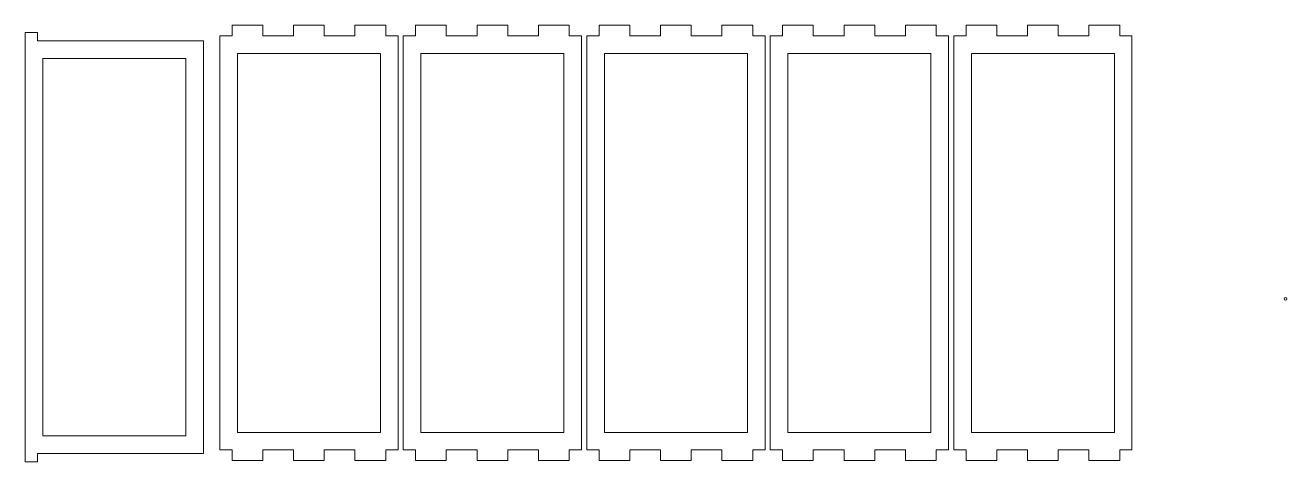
# Model space of a CAD drawing. Header units: centimetres. Extents: x -19.7 to 23.5, y -22.9 to 23.9.
# Drawn here: x -19.66 to 16.09, y 11.51 to 23.88 of the extents above; entities that cross this region are included whole.
import ezdxf

# ---------------------------------------------------------------- set-up
doc = ezdxf.new("R2010")
doc.units = ezdxf.units.CM
doc.header["$MEASUREMENT"] = 0
doc.layers.add('layer 1', color=7, linetype='Continuous')

msp = doc.modelspace()

# ---------------------------------------------------------------- linework, layer by layer
at = {"layer": 'layer 1', "color": 250, "lineweight": 9}
for points, knots in [([(-14.61196, 11.74885), (-14.61196, 11.74885), (-14.61196, 23.4337), (-14.61196, 23.4337), (-14.61196, 23.4337), (-14.61196, 23.4337), (-19.3137, 23.4337), (-19.3137, 23.4337), (-19.3137, 23.4337), (-19.3137, 23.4337), (-19.3137, 23.67268), (-19.3137, 23.67268), (-19.3137, 23.67268), (-19.3137, 23.67268), (-19.66235, 23.67268), (-19.66235, 23.67268), (-19.66235, 23.67268), (-19.66235, 23.67268), (-19.66235, 11.50988), (-19.66235, 11.50988), (-19.66235, 11.50988), (-19.66235, 11.50988), (-19.3137, 11.50988), (-19.3137, 11.50988), (-19.3137, 11.50988), (-19.3137, 11.50988), (-19.3137, 11.74885), (-19.3137, 11.74885), (-19.3137, 11.74885), (-19.3137, 11.74885), (-14.61196, 11.74885), (-14.61196, 11.74885)], [0, 0, 0, 0, 0.11111111, 0.11111111, 0.11111111, 0.11111111, 0.22222222, 0.22222222, 0.22222222, 0.22222222, 0.33333333, 0.33333333, 0.33333333, 0.33333333, 0.44444444, 0.44444444, 0.44444444, 0.44444444, 0.55555556, 0.55555556, 0.55555556, 0.55555556, 0.66666667, 0.66666667, 0.66666667, 0.66666667, 0.77777778, 0.77777778, 0.77777778, 0.77777778, 1, 1, 1, 1]), ([(-13.79972, 11.84379), (-13.79972, 11.84379), (-13.79972, 11.54379), (-13.79972, 11.54379), (-13.79972, 11.54379), (-13.79972, 11.54379), (-12.9291, 11.54379), (-12.9291, 11.54379), (-12.9291, 11.54379), (-12.9291, 11.54379), (-12.9291, 11.84379), (-12.9291, 11.84379), (-12.9291, 11.84379), (-12.9291, 11.84379), (-12.05848, 11.84379), (-12.05848, 11.84379), (-12.05848, 11.84379), (-12.05848, 11.84379), (-12.05848, 11.54379), (-12.05848, 11.54379), (-12.05848, 11.54379), (-12.05848, 11.54379), (-11.18786, 11.54379), (-11.18786, 11.54379), (-11.18786, 11.54379), (-11.18786, 11.54379), (-11.18786, 11.84379), (-11.18786, 11.84379), (-11.18786, 11.84379), (-11.18786, 11.84379), (-10.31721, 11.84379), (-10.31721, 11.84379), (-10.31721, 11.84379), (-10.31721, 11.84379), (-10.31721, 11.54379), (-10.31721, 11.54379), (-10.31721, 11.54379), (-10.31721, 11.54379), (-9.44659, 11.54379), (-9.44659, 11.54379), (-9.44659, 11.54379), (-9.44659, 11.54379), (-9.44659, 11.84379), (-9.44659, 11.84379), (-9.44659, 11.84379), (-9.44659, 11.84379), (-9.09798, 11.84379), (-9.09798, 11.84379), (-9.09798, 11.84379), (-9.09798, 11.84379), (-9.09798, 23.57962), (-9.09798, 23.57962), (-9.09798, 23.57962), (-9.09798, 23.57962), (-9.44659, 23.57962), (-9.44659, 23.57962), (-9.44659, 23.57962), (-9.44659, 23.57962), (-9.44659, 23.87962), (-9.44659, 23.87962), (-9.44659, 23.87962), (-9.44659, 23.87962), (-10.31721, 23.87962), (-10.31721, 23.87962), (-10.31721, 23.87962), (-10.31721, 23.87962), (-10.31721, 23.57962), (-10.31721, 23.57962), (-10.31721, 23.57962), (-10.31721, 23.57962), (-11.18786, 23.57962), (-11.18786, 23.57962), (-11.18786, 23.57962), (-11.18786, 23.57962), (-11.18786, 23.87962), (-11.18786, 23.87962), (-11.18786, 23.87962), (-11.18786, 23.87962), (-12.05848, 23.87962), (-12.05848, 23.87962), (-12.05848, 23.87962), (-12.05848, 23.87962), (-12.05848, 23.57962), (-12.05848, 23.57962), (-12.05848, 23.57962), (-12.05848, 23.57962), (-12.9291, 23.57962), (-12.9291, 23.57962), (-12.9291, 23.57962), (-12.9291, 23.57962), (-12.9291, 23.87962), (-12.9291, 23.87962), (-12.9291, 23.87962), (-12.9291, 23.87962), (-13.79972, 23.87962), (-13.79972, 23.87962), (-13.79972, 23.87962), (-13.79972, 23.87962), (-13.79972, 23.57962), (-13.79972, 23.57962), (-13.79972, 23.57962), (-13.79972, 23.57962), (-14.14833, 23.57962), (-14.14833, 23.57962), (-14.14833, 23.57962), (-14.14833, 23.57962), (-14.14833, 11.84379), (-14.14833, 11.84379), (-14.14833, 11.84379), (-14.14833, 11.84379), (-13.79972, 11.84379), (-13.79972, 11.84379)], [0, 0, 0, 0, 0.03448276, 0.03448276, 0.03448276, 0.03448276, 0.06896552, 0.06896552, 0.06896552, 0.06896552, 0.10344828, 0.10344828, 0.10344828, 0.10344828, 0.13793103, 0.13793103, 0.13793103, 0.13793103, 0.17241379, 0.17241379, 0.17241379, 0.17241379, 0.20689655, 0.20689655, 0.20689655, 0.20689655, 0.24137931, 0.24137931, 0.24137931, 0.24137931, 0.27586207, 0.27586207, 0.27586207, 0.27586207, 0.31034483, 0.31034483, 0.31034483, 0.31034483, 0.34482759, 0.34482759, 0.34482759, 0.34482759, 0.37931034, 0.37931034, 0.37931034, 0.37931034, 0.4137931, 0.4137931, 0.4137931, 0.4137931, 0.44827586, 0.44827586, 0.44827586, 0.44827586, 0.48275862, 0.48275862, 0.48275862, 0.48275862, 0.51724138, 0.51724138, 0.51724138, 0.51724138, 0.55172414, 0.55172414, 0.55172414, 0.55172414, 0.5862069, 0.5862069, 0.5862069, 0.5862069, 0.62068966, 0.62068966, 0.62068966, 0.62068966, 0.65517241, 0.65517241, 0.65517241, 0.65517241, 0.68965517, 0.68965517, 0.68965517, 0.68965517, 0.72413793, 0.72413793, 0.72413793, 0.72413793, 0.75862069, 0.75862069, 0.75862069, 0.75862069, 0.79310345, 0.79310345, 0.79310345, 0.79310345, 0.82758621, 0.82758621, 0.82758621, 0.82758621, 0.86206897, 0.86206897, 0.86206897, 0.86206897, 0.89655172, 0.89655172, 0.89655172, 0.89655172, 0.93103448, 0.93103448, 0.93103448, 0.93103448, 1, 1, 1, 1]), ([(-8.59972, 11.84379), (-8.59972, 11.84379), (-8.59972, 11.54379), (-8.59972, 11.54379), (-8.59972, 11.54379), (-8.59972, 11.54379), (-7.7291, 11.54379), (-7.7291, 11.54379), (-7.7291, 11.54379), (-7.7291, 11.54379), (-7.7291, 11.84379), (-7.7291, 11.84379), (-7.7291, 11.84379), (-7.7291, 11.84379), (-6.85848, 11.84379), (-6.85848, 11.84379), (-6.85848, 11.84379), (-6.85848, 11.84379), (-6.85848, 11.54379), (-6.85848, 11.54379), (-6.85848, 11.54379), (-6.85848, 11.54379), (-5.98786, 11.54379), (-5.98786, 11.54379), (-5.98786, 11.54379), (-5.98786, 11.54379), (-5.98786, 11.84379), (-5.98786, 11.84379), (-5.98786, 11.84379), (-5.98786, 11.84379), (-5.11721, 11.84379), (-5.11721, 11.84379), (-5.11721, 11.84379), (-5.11721, 11.84379), (-5.11721, 11.54379), (-5.11721, 11.54379), (-5.11721, 11.54379), (-5.11721, 11.54379), (-4.24659, 11.54379), (-4.24659, 11.54379), (-4.24659, 11.54379), (-4.24659, 11.54379), (-4.24659, 11.84379), (-4.24659, 11.84379), (-4.24659, 11.84379), (-4.24659, 11.84379), (-3.89798, 11.84379), (-3.89798, 11.84379), (-3.89798, 11.84379), (-3.89798, 11.84379), (-3.89798, 23.57962), (-3.89798, 23.57962), (-3.89798, 23.57962), (-3.89798, 23.57962), (-4.24659, 23.57962), (-4.24659, 23.57962), (-4.24659, 23.57962), (-4.24659, 23.57962), (-4.24659, 23.87962), (-4.24659, 23.87962), (-4.24659, 23.87962), (-4.24659, 23.87962), (-5.11721, 23.87962), (-5.11721, 23.87962), (-5.11721, 23.87962), (-5.11721, 23.87962), (-5.11721, 23.57962), (-5.11721, 23.57962), (-5.11721, 23.57962), (-5.11721, 23.57962), (-5.98786, 23.57962), (-5.98786, 23.57962), (-5.98786, 23.57962), (-5.98786, 23.57962), (-5.98786, 23.87962), (-5.98786, 23.87962), (-5.98786, 23.87962), (-5.98786, 23.87962), (-6.85848, 23.87962), (-6.85848, 23.87962), (-6.85848, 23.87962), (-6.85848, 23.87962), (-6.85848, 23.57962), (-6.85848, 23.57962), (-6.85848, 23.57962), (-6.85848, 23.57962), (-7.7291, 23.57962), (-7.7291, 23.57962), (-7.7291, 23.57962), (-7.7291, 23.57962), (-7.7291, 23.87962), (-7.7291, 23.87962), (-7.7291, 23.87962), (-7.7291, 23.87962), (-8.59972, 23.87962), (-8.59972, 23.87962), (-8.59972, 23.87962), (-8.59972, 23.87962), (-8.59972, 23.57962), (-8.59972, 23.57962), (-8.59972, 23.57962), (-8.59972, 23.57962), (-8.94833, 23.57962), (-8.94833, 23.57962), (-8.94833, 23.57962), (-8.94833, 23.57962), (-8.94833, 11.84379), (-8.94833, 11.84379), (-8.94833, 11.84379), (-8.94833, 11.84379), (-8.59972, 11.84379), (-8.59972, 11.84379)], [0, 0, 0, 0, 0.03448276, 0.03448276, 0.03448276, 0.03448276, 0.06896552, 0.06896552, 0.06896552, 0.06896552, 0.10344828, 0.10344828, 0.10344828, 0.10344828, 0.13793103, 0.13793103, 0.13793103, 0.13793103, 0.17241379, 0.17241379, 0.17241379, 0.17241379, 0.20689655, 0.20689655, 0.20689655, 0.20689655, 0.24137931, 0.24137931, 0.24137931, 0.24137931, 0.27586207, 0.27586207, 0.27586207, 0.27586207, 0.31034483, 0.31034483, 0.31034483, 0.31034483, 0.34482759, 0.34482759, 0.34482759, 0.34482759, 0.37931034, 0.37931034, 0.37931034, 0.37931034, 0.4137931, 0.4137931, 0.4137931, 0.4137931, 0.44827586, 0.44827586, 0.44827586, 0.44827586, 0.48275862, 0.48275862, 0.48275862, 0.48275862, 0.51724138, 0.51724138, 0.51724138, 0.51724138, 0.55172414, 0.55172414, 0.55172414, 0.55172414, 0.5862069, 0.5862069, 0.5862069, 0.5862069, 0.62068966, 0.62068966, 0.62068966, 0.62068966, 0.65517241, 0.65517241, 0.65517241, 0.65517241, 0.68965517, 0.68965517, 0.68965517, 0.68965517, 0.72413793, 0.72413793, 0.72413793, 0.72413793, 0.75862069, 0.75862069, 0.75862069, 0.75862069, 0.79310345, 0.79310345, 0.79310345, 0.79310345, 0.82758621, 0.82758621, 0.82758621, 0.82758621, 0.86206897, 0.86206897, 0.86206897, 0.86206897, 0.89655172, 0.89655172, 0.89655172, 0.89655172, 0.93103448, 0.93103448, 0.93103448, 0.93103448, 1, 1, 1, 1]), ([(-3.39972, 11.84379), (-3.39972, 11.84379), (-3.39972, 11.54379), (-3.39972, 11.54379), (-3.39972, 11.54379), (-3.39972, 11.54379), (-2.5291, 11.54379), (-2.5291, 11.54379), (-2.5291, 11.54379), (-2.5291, 11.54379), (-2.5291, 11.84379), (-2.5291, 11.84379), (-2.5291, 11.84379), (-2.5291, 11.84379), (-1.65848, 11.84379), (-1.65848, 11.84379), (-1.65848, 11.84379), (-1.65848, 11.84379), (-1.65848, 11.54379), (-1.65848, 11.54379), (-1.65848, 11.54379), (-1.65848, 11.54379), (-0.78786, 11.54379), (-0.78786, 11.54379), (-0.78786, 11.54379), (-0.78786, 11.54379), (-0.78786, 11.84379), (-0.78786, 11.84379), (-0.78786, 11.84379), (-0.78786, 11.84379), (0.08279, 11.84379), (0.08279, 11.84379), (0.08279, 11.84379), (0.08279, 11.84379), (0.08279, 11.54379), (0.08279, 11.54379), (0.08279, 11.54379), (0.08279, 11.54379), (0.95341, 11.54379), (0.95341, 11.54379), (0.95341, 11.54379), (0.95341, 11.54379), (0.95341, 11.84379), (0.95341, 11.84379), (0.95341, 11.84379), (0.95341, 11.84379), (1.30202, 11.84379), (1.30202, 11.84379), (1.30202, 11.84379), (1.30202, 11.84379), (1.30202, 23.57962), (1.30202, 23.57962), (1.30202, 23.57962), (1.30202, 23.57962), (0.95341, 23.57962), (0.95341, 23.57962), (0.95341, 23.57962), (0.95341, 23.57962), (0.95341, 23.87962), (0.95341, 23.87962), (0.95341, 23.87962), (0.95341, 23.87962), (0.08279, 23.87962), (0.08279, 23.87962), (0.08279, 23.87962), (0.08279, 23.87962), (0.08279, 23.57962), (0.08279, 23.57962), (0.08279, 23.57962), (0.08279, 23.57962), (-0.78786, 23.57962), (-0.78786, 23.57962), (-0.78786, 23.57962), (-0.78786, 23.57962), (-0.78786, 23.87962), (-0.78786, 23.87962), (-0.78786, 23.87962), (-0.78786, 23.87962), (-1.65848, 23.87962), (-1.65848, 23.87962), (-1.65848, 23.87962), (-1.65848, 23.87962), (-1.65848, 23.57962), (-1.65848, 23.57962), (-1.65848, 23.57962), (-1.65848, 23.57962), (-2.5291, 23.57962), (-2.5291, 23.57962), (-2.5291, 23.57962), (-2.5291, 23.57962), (-2.5291, 23.87962), (-2.5291, 23.87962), (-2.5291, 23.87962), (-2.5291, 23.87962), (-3.39972, 23.87962), (-3.39972, 23.87962), (-3.39972, 23.87962), (-3.39972, 23.87962), (-3.39972, 23.57962), (-3.39972, 23.57962), (-3.39972, 23.57962), (-3.39972, 23.57962), (-3.74833, 23.57962), (-3.74833, 23.57962), (-3.74833, 23.57962), (-3.74833, 23.57962), (-3.74833, 11.84379), (-3.74833, 11.84379), (-3.74833, 11.84379), (-3.74833, 11.84379), (-3.39972, 11.84379), (-3.39972, 11.84379)], [0, 0, 0, 0, 0.03448276, 0.03448276, 0.03448276, 0.03448276, 0.06896552, 0.06896552, 0.06896552, 0.06896552, 0.10344828, 0.10344828, 0.10344828, 0.10344828, 0.13793103, 0.13793103, 0.13793103, 0.13793103, 0.17241379, 0.17241379, 0.17241379, 0.17241379, 0.20689655, 0.20689655, 0.20689655, 0.20689655, 0.24137931, 0.24137931, 0.24137931, 0.24137931, 0.27586207, 0.27586207, 0.27586207, 0.27586207, 0.31034483, 0.31034483, 0.31034483, 0.31034483, 0.34482759, 0.34482759, 0.34482759, 0.34482759, 0.37931034, 0.37931034, 0.37931034, 0.37931034, 0.4137931, 0.4137931, 0.4137931, 0.4137931, 0.44827586, 0.44827586, 0.44827586, 0.44827586, 0.48275862, 0.48275862, 0.48275862, 0.48275862, 0.51724138, 0.51724138, 0.51724138, 0.51724138, 0.55172414, 0.55172414, 0.55172414, 0.55172414, 0.5862069, 0.5862069, 0.5862069, 0.5862069, 0.62068966, 0.62068966, 0.62068966, 0.62068966, 0.65517241, 0.65517241, 0.65517241, 0.65517241, 0.68965517, 0.68965517, 0.68965517, 0.68965517, 0.72413793, 0.72413793, 0.72413793, 0.72413793, 0.75862069, 0.75862069, 0.75862069, 0.75862069, 0.79310345, 0.79310345, 0.79310345, 0.79310345, 0.82758621, 0.82758621, 0.82758621, 0.82758621, 0.86206897, 0.86206897, 0.86206897, 0.86206897, 0.89655172, 0.89655172, 0.89655172, 0.89655172, 0.93103448, 0.93103448, 0.93103448, 0.93103448, 1, 1, 1, 1]), ([(1.80028, 11.84379), (1.80028, 11.84379), (1.80028, 11.54379), (1.80028, 11.54379), (1.80028, 11.54379), (1.80028, 11.54379), (2.6709, 11.54379), (2.6709, 11.54379), (2.6709, 11.54379), (2.6709, 11.54379), (2.6709, 11.84379), (2.6709, 11.84379), (2.6709, 11.84379), (2.6709, 11.84379), (3.54152, 11.84379), (3.54152, 11.84379), (3.54152, 11.84379), (3.54152, 11.84379), (3.54152, 11.54379), (3.54152, 11.54379), (3.54152, 11.54379), (3.54152, 11.54379), (4.41214, 11.54379), (4.41214, 11.54379), (4.41214, 11.54379), (4.41214, 11.54379), (4.41214, 11.84379), (4.41214, 11.84379), (4.41214, 11.84379), (4.41214, 11.84379), (5.28279, 11.84379), (5.28279, 11.84379), (5.28279, 11.84379), (5.28279, 11.84379), (5.28279, 11.54379), (5.28279, 11.54379), (5.28279, 11.54379), (5.28279, 11.54379), (6.15341, 11.54379), (6.15341, 11.54379), (6.15341, 11.54379), (6.15341, 11.54379), (6.15341, 11.84379), (6.15341, 11.84379), (6.15341, 11.84379), (6.15341, 11.84379), (6.50202, 11.84379), (6.50202, 11.84379), (6.50202, 11.84379), (6.50202, 11.84379), (6.50202, 23.57962), (6.50202, 23.57962), (6.50202, 23.57962), (6.50202, 23.57962), (6.15341, 23.57962), (6.15341, 23.57962), (6.15341, 23.57962), (6.15341, 23.57962), (6.15341, 23.87962), (6.15341, 23.87962), (6.15341, 23.87962), (6.15341, 23.87962), (5.28279, 23.87962), (5.28279, 23.87962), (5.28279, 23.87962), (5.28279, 23.87962), (5.28279, 23.57962), (5.28279, 23.57962), (5.28279, 23.57962), (5.28279, 23.57962), (4.41214, 23.57962), (4.41214, 23.57962), (4.41214, 23.57962), (4.41214, 23.57962), (4.41214, 23.87962), (4.41214, 23.87962), (4.41214, 23.87962), (4.41214, 23.87962), (3.54152, 23.87962), (3.54152, 23.87962), (3.54152, 23.87962), (3.54152, 23.87962), (3.54152, 23.57962), (3.54152, 23.57962), (3.54152, 23.57962), (3.54152, 23.57962), (2.6709, 23.57962), (2.6709, 23.57962), (2.6709, 23.57962), (2.6709, 23.57962), (2.6709, 23.87962), (2.6709, 23.87962), (2.6709, 23.87962), (2.6709, 23.87962), (1.80028, 23.87962), (1.80028, 23.87962), (1.80028, 23.87962), (1.80028, 23.87962), (1.80028, 23.57962), (1.80028, 23.57962), (1.80028, 23.57962), (1.80028, 23.57962), (1.45167, 23.57962), (1.45167, 23.57962), (1.45167, 23.57962), (1.45167, 23.57962), (1.45167, 11.84379), (1.45167, 11.84379), (1.45167, 11.84379), (1.45167, 11.84379), (1.80028, 11.84379), (1.80028, 11.84379)], [0, 0, 0, 0, 0.03448276, 0.03448276, 0.03448276, 0.03448276, 0.06896552, 0.06896552, 0.06896552, 0.06896552, 0.10344828, 0.10344828, 0.10344828, 0.10344828, 0.13793103, 0.13793103, 0.13793103, 0.13793103, 0.17241379, 0.17241379, 0.17241379, 0.17241379, 0.20689655, 0.20689655, 0.20689655, 0.20689655, 0.24137931, 0.24137931, 0.24137931, 0.24137931, 0.27586207, 0.27586207, 0.27586207, 0.27586207, 0.31034483, 0.31034483, 0.31034483, 0.31034483, 0.34482759, 0.34482759, 0.34482759, 0.34482759, 0.37931034, 0.37931034, 0.37931034, 0.37931034, 0.4137931, 0.4137931, 0.4137931, 0.4137931, 0.44827586, 0.44827586, 0.44827586, 0.44827586, 0.48275862, 0.48275862, 0.48275862, 0.48275862, 0.51724138, 0.51724138, 0.51724138, 0.51724138, 0.55172414, 0.55172414, 0.55172414, 0.55172414, 0.5862069, 0.5862069, 0.5862069, 0.5862069, 0.62068966, 0.62068966, 0.62068966, 0.62068966, 0.65517241, 0.65517241, 0.65517241, 0.65517241, 0.68965517, 0.68965517, 0.68965517, 0.68965517, 0.72413793, 0.72413793, 0.72413793, 0.72413793, 0.75862069, 0.75862069, 0.75862069, 0.75862069, 0.79310345, 0.79310345, 0.79310345, 0.79310345, 0.82758621, 0.82758621, 0.82758621, 0.82758621, 0.86206897, 0.86206897, 0.86206897, 0.86206897, 0.89655172, 0.89655172, 0.89655172, 0.89655172, 0.93103448, 0.93103448, 0.93103448, 0.93103448, 1, 1, 1, 1]), ([(7.00028, 11.84379), (7.00028, 11.84379), (7.00028, 11.54379), (7.00028, 11.54379), (7.00028, 11.54379), (7.00028, 11.54379), (7.8709, 11.54379), (7.8709, 11.54379), (7.8709, 11.54379), (7.8709, 11.54379), (7.8709, 11.84379), (7.8709, 11.84379), (7.8709, 11.84379), (7.8709, 11.84379), (8.74152, 11.84379), (8.74152, 11.84379), (8.74152, 11.84379), (8.74152, 11.84379), (8.74152, 11.54379), (8.74152, 11.54379), (8.74152, 11.54379), (8.74152, 11.54379), (9.61214, 11.54379), (9.61214, 11.54379), (9.61214, 11.54379), (9.61214, 11.54379), (9.61214, 11.84379), (9.61214, 11.84379), (9.61214, 11.84379), (9.61214, 11.84379), (10.48279, 11.84379), (10.48279, 11.84379), (10.48279, 11.84379), (10.48279, 11.84379), (10.48279, 11.54379), (10.48279, 11.54379), (10.48279, 11.54379), (10.48279, 11.54379), (11.35341, 11.54379), (11.35341, 11.54379), (11.35341, 11.54379), (11.35341, 11.54379), (11.35341, 11.84379), (11.35341, 11.84379), (11.35341, 11.84379), (11.35341, 11.84379), (11.70202, 11.84379), (11.70202, 11.84379), (11.70202, 11.84379), (11.70202, 11.84379), (11.70202, 23.57962), (11.70202, 23.57962), (11.70202, 23.57962), (11.70202, 23.57962), (11.35341, 23.57962), (11.35341, 23.57962), (11.35341, 23.57962), (11.35341, 23.57962), (11.35341, 23.87962), (11.35341, 23.87962), (11.35341, 23.87962), (11.35341, 23.87962), (10.48279, 23.87962), (10.48279, 23.87962), (10.48279, 23.87962), (10.48279, 23.87962), (10.48279, 23.57962), (10.48279, 23.57962), (10.48279, 23.57962), (10.48279, 23.57962), (9.61214, 23.57962), (9.61214, 23.57962), (9.61214, 23.57962), (9.61214, 23.57962), (9.61214, 23.87962), (9.61214, 23.87962), (9.61214, 23.87962), (9.61214, 23.87962), (8.74152, 23.87962), (8.74152, 23.87962), (8.74152, 23.87962), (8.74152, 23.87962), (8.74152, 23.57962), (8.74152, 23.57962), (8.74152, 23.57962), (8.74152, 23.57962), (7.8709, 23.57962), (7.8709, 23.57962), (7.8709, 23.57962), (7.8709, 23.57962), (7.8709, 23.87962), (7.8709, 23.87962), (7.8709, 23.87962), (7.8709, 23.87962), (7.00028, 23.87962), (7.00028, 23.87962), (7.00028, 23.87962), (7.00028, 23.87962), (7.00028, 23.57962), (7.00028, 23.57962), (7.00028, 23.57962), (7.00028, 23.57962), (6.65167, 23.57962), (6.65167, 23.57962), (6.65167, 23.57962), (6.65167, 23.57962), (6.65167, 11.84379), (6.65167, 11.84379), (6.65167, 11.84379), (6.65167, 11.84379), (7.00028, 11.84379), (7.00028, 11.84379)], [0, 0, 0, 0, 0.03448276, 0.03448276, 0.03448276, 0.03448276, 0.06896552, 0.06896552, 0.06896552, 0.06896552, 0.10344828, 0.10344828, 0.10344828, 0.10344828, 0.13793103, 0.13793103, 0.13793103, 0.13793103, 0.17241379, 0.17241379, 0.17241379, 0.17241379, 0.20689655, 0.20689655, 0.20689655, 0.20689655, 0.24137931, 0.24137931, 0.24137931, 0.24137931, 0.27586207, 0.27586207, 0.27586207, 0.27586207, 0.31034483, 0.31034483, 0.31034483, 0.31034483, 0.34482759, 0.34482759, 0.34482759, 0.34482759, 0.37931034, 0.37931034, 0.37931034, 0.37931034, 0.4137931, 0.4137931, 0.4137931, 0.4137931, 0.44827586, 0.44827586, 0.44827586, 0.44827586, 0.48275862, 0.48275862, 0.48275862, 0.48275862, 0.51724138, 0.51724138, 0.51724138, 0.51724138, 0.55172414, 0.55172414, 0.55172414, 0.55172414, 0.5862069, 0.5862069, 0.5862069, 0.5862069, 0.62068966, 0.62068966, 0.62068966, 0.62068966, 0.65517241, 0.65517241, 0.65517241, 0.65517241, 0.68965517, 0.68965517, 0.68965517, 0.68965517, 0.72413793, 0.72413793, 0.72413793, 0.72413793, 0.75862069, 0.75862069, 0.75862069, 0.75862069, 0.79310345, 0.79310345, 0.79310345, 0.79310345, 0.82758621, 0.82758621, 0.82758621, 0.82758621, 0.86206897, 0.86206897, 0.86206897, 0.86206897, 0.89655172, 0.89655172, 0.89655172, 0.89655172, 0.93103448, 0.93103448, 0.93103448, 0.93103448, 1, 1, 1, 1]), ([(-15.11196, 12.24885), (-15.11196, 15.81047), (-15.11196, 19.37208), (-15.11196, 22.9337), (-15.11196, 22.9337), (-16.46209, 22.9337), (-17.81222, 22.9337), (-19.16235, 22.9337), (-19.16235, 22.9337), (-19.16235, 19.37208), (-19.16235, 15.81047), (-19.16235, 12.24885), (-19.16235, 12.24885), (-17.81222, 12.24885), (-16.46209, 12.24885), (-15.11196, 12.24885)], [0, 0, 0, 0, 0.2, 0.2, 0.2, 0.2, 0.4, 0.4, 0.4, 0.4, 0.6, 0.6, 0.6, 0.6, 1, 1, 1, 1]), ([(-13.4291, 12.34379), (-13.4291, 12.34379), (-12.9291, 12.34379), (-12.9291, 12.34379), (-12.9291, 12.34379), (-12.63889, 12.34379), (-12.34869, 12.34379), (-12.05848, 12.34379), (-12.05848, 12.34379), (-12.05848, 12.34379), (-11.18786, 12.34379), (-11.18786, 12.34379), (-11.18786, 12.34379), (-10.89764, 12.34379), (-10.60743, 12.34379), (-10.31721, 12.34379), (-10.31721, 12.34379), (-10.31721, 12.34379), (-9.59798, 12.34379), (-9.59798, 12.34379), (-9.59798, 12.34379), (-9.59798, 15.9224), (-9.59798, 19.50101), (-9.59798, 23.07962), (-9.59798, 23.07962), (-9.59798, 23.07962), (-10.31721, 23.07962), (-10.31721, 23.07962), (-10.31721, 23.07962), (-10.60743, 23.07962), (-10.89764, 23.07962), (-11.18786, 23.07962), (-11.18786, 23.07962), (-11.18786, 23.07962), (-12.05848, 23.07962), (-12.05848, 23.07962), (-12.05848, 23.07962), (-12.34869, 23.07962), (-12.63889, 23.07962), (-12.9291, 23.07962), (-12.9291, 23.07962), (-12.9291, 23.07962), (-13.64833, 23.07962), (-13.64833, 23.07962), (-13.64833, 23.07962), (-13.64833, 19.50101), (-13.64833, 15.9224), (-13.64833, 12.34379), (-13.64833, 12.34379), (-13.64833, 12.34379), (-13.4291, 12.34379), (-13.4291, 12.34379)], [0, 0, 0, 0, 0.07142857, 0.07142857, 0.07142857, 0.07142857, 0.14285714, 0.14285714, 0.14285714, 0.14285714, 0.21428571, 0.21428571, 0.21428571, 0.21428571, 0.28571429, 0.28571429, 0.28571429, 0.28571429, 0.35714286, 0.35714286, 0.35714286, 0.35714286, 0.42857143, 0.42857143, 0.42857143, 0.42857143, 0.5, 0.5, 0.5, 0.5, 0.57142857, 0.57142857, 0.57142857, 0.57142857, 0.64285714, 0.64285714, 0.64285714, 0.64285714, 0.71428571, 0.71428571, 0.71428571, 0.71428571, 0.78571429, 0.78571429, 0.78571429, 0.78571429, 0.85714286, 0.85714286, 0.85714286, 0.85714286, 1, 1, 1, 1]), ([(-8.2291, 12.34379), (-8.2291, 12.34379), (-7.7291, 12.34379), (-7.7291, 12.34379), (-7.7291, 12.34379), (-7.43889, 12.34379), (-7.14869, 12.34379), (-6.85848, 12.34379), (-6.85848, 12.34379), (-6.85848, 12.34379), (-5.98786, 12.34379), (-5.98786, 12.34379), (-5.98786, 12.34379), (-5.69764, 12.34379), (-5.40743, 12.34379), (-5.11721, 12.34379), (-5.11721, 12.34379), (-5.11721, 12.34379), (-4.39798, 12.34379), (-4.39798, 12.34379), (-4.39798, 12.34379), (-4.39798, 15.9224), (-4.39798, 19.50101), (-4.39798, 23.07962), (-4.39798, 23.07962), (-4.39798, 23.07962), (-5.11721, 23.07962), (-5.11721, 23.07962), (-5.11721, 23.07962), (-5.40743, 23.07962), (-5.69764, 23.07962), (-5.98786, 23.07962), (-5.98786, 23.07962), (-5.98786, 23.07962), (-6.85848, 23.07962), (-6.85848, 23.07962), (-6.85848, 23.07962), (-7.14869, 23.07962), (-7.43889, 23.07962), (-7.7291, 23.07962), (-7.7291, 23.07962), (-7.7291, 23.07962), (-8.44833, 23.07962), (-8.44833, 23.07962), (-8.44833, 23.07962), (-8.44833, 19.50101), (-8.44833, 15.9224), (-8.44833, 12.34379), (-8.44833, 12.34379), (-8.44833, 12.34379), (-8.2291, 12.34379), (-8.2291, 12.34379)], [0, 0, 0, 0, 0.07142857, 0.07142857, 0.07142857, 0.07142857, 0.14285714, 0.14285714, 0.14285714, 0.14285714, 0.21428571, 0.21428571, 0.21428571, 0.21428571, 0.28571429, 0.28571429, 0.28571429, 0.28571429, 0.35714286, 0.35714286, 0.35714286, 0.35714286, 0.42857143, 0.42857143, 0.42857143, 0.42857143, 0.5, 0.5, 0.5, 0.5, 0.57142857, 0.57142857, 0.57142857, 0.57142857, 0.64285714, 0.64285714, 0.64285714, 0.64285714, 0.71428571, 0.71428571, 0.71428571, 0.71428571, 0.78571429, 0.78571429, 0.78571429, 0.78571429, 0.85714286, 0.85714286, 0.85714286, 0.85714286, 1, 1, 1, 1]), ([(-3.0291, 12.34379), (-3.0291, 12.34379), (-2.5291, 12.34379), (-2.5291, 12.34379), (-2.5291, 12.34379), (-2.23889, 12.34379), (-1.94869, 12.34379), (-1.65848, 12.34379), (-1.65848, 12.34379), (-1.65848, 12.34379), (-0.78786, 12.34379), (-0.78786, 12.34379), (-0.78786, 12.34379), (-0.49764, 12.34379), (-0.20743, 12.34379), (0.08279, 12.34379), (0.08279, 12.34379), (0.08279, 12.34379), (0.80202, 12.34379), (0.80202, 12.34379), (0.80202, 12.34379), (0.80202, 15.9224), (0.80202, 19.50101), (0.80202, 23.07962), (0.80202, 23.07962), (0.80202, 23.07962), (0.08279, 23.07962), (0.08279, 23.07962), (0.08279, 23.07962), (-0.20743, 23.07962), (-0.49764, 23.07962), (-0.78786, 23.07962), (-0.78786, 23.07962), (-0.78786, 23.07962), (-1.65848, 23.07962), (-1.65848, 23.07962), (-1.65848, 23.07962), (-1.94869, 23.07962), (-2.23889, 23.07962), (-2.5291, 23.07962), (-2.5291, 23.07962), (-2.5291, 23.07962), (-3.24833, 23.07962), (-3.24833, 23.07962), (-3.24833, 23.07962), (-3.24833, 19.50101), (-3.24833, 15.9224), (-3.24833, 12.34379), (-3.24833, 12.34379), (-3.24833, 12.34379), (-3.0291, 12.34379), (-3.0291, 12.34379)], [0, 0, 0, 0, 0.07142857, 0.07142857, 0.07142857, 0.07142857, 0.14285714, 0.14285714, 0.14285714, 0.14285714, 0.21428571, 0.21428571, 0.21428571, 0.21428571, 0.28571429, 0.28571429, 0.28571429, 0.28571429, 0.35714286, 0.35714286, 0.35714286, 0.35714286, 0.42857143, 0.42857143, 0.42857143, 0.42857143, 0.5, 0.5, 0.5, 0.5, 0.57142857, 0.57142857, 0.57142857, 0.57142857, 0.64285714, 0.64285714, 0.64285714, 0.64285714, 0.71428571, 0.71428571, 0.71428571, 0.71428571, 0.78571429, 0.78571429, 0.78571429, 0.78571429, 0.85714286, 0.85714286, 0.85714286, 0.85714286, 1, 1, 1, 1]), ([(2.1709, 12.34379), (2.1709, 12.34379), (2.6709, 12.34379), (2.6709, 12.34379), (2.6709, 12.34379), (2.96111, 12.34379), (3.25131, 12.34379), (3.54152, 12.34379), (3.54152, 12.34379), (3.54152, 12.34379), (4.41214, 12.34379), (4.41214, 12.34379), (4.41214, 12.34379), (4.70236, 12.34379), (4.99257, 12.34379), (5.28279, 12.34379), (5.28279, 12.34379), (5.28279, 12.34379), (6.00202, 12.34379), (6.00202, 12.34379), (6.00202, 12.34379), (6.00202, 15.9224), (6.00202, 19.50101), (6.00202, 23.07962), (6.00202, 23.07962), (6.00202, 23.07962), (5.28279, 23.07962), (5.28279, 23.07962), (5.28279, 23.07962), (4.99257, 23.07962), (4.70236, 23.07962), (4.41214, 23.07962), (4.41214, 23.07962), (4.41214, 23.07962), (3.54152, 23.07962), (3.54152, 23.07962), (3.54152, 23.07962), (3.25131, 23.07962), (2.96111, 23.07962), (2.6709, 23.07962), (2.6709, 23.07962), (2.6709, 23.07962), (1.95167, 23.07962), (1.95167, 23.07962), (1.95167, 23.07962), (1.95167, 19.50101), (1.95167, 15.9224), (1.95167, 12.34379), (1.95167, 12.34379), (1.95167, 12.34379), (2.1709, 12.34379), (2.1709, 12.34379)], [0, 0, 0, 0, 0.07142857, 0.07142857, 0.07142857, 0.07142857, 0.14285714, 0.14285714, 0.14285714, 0.14285714, 0.21428571, 0.21428571, 0.21428571, 0.21428571, 0.28571429, 0.28571429, 0.28571429, 0.28571429, 0.35714286, 0.35714286, 0.35714286, 0.35714286, 0.42857143, 0.42857143, 0.42857143, 0.42857143, 0.5, 0.5, 0.5, 0.5, 0.57142857, 0.57142857, 0.57142857, 0.57142857, 0.64285714, 0.64285714, 0.64285714, 0.64285714, 0.71428571, 0.71428571, 0.71428571, 0.71428571, 0.78571429, 0.78571429, 0.78571429, 0.78571429, 0.85714286, 0.85714286, 0.85714286, 0.85714286, 1, 1, 1, 1]), ([(7.3709, 12.34379), (7.3709, 12.34379), (7.8709, 12.34379), (7.8709, 12.34379), (7.8709, 12.34379), (8.16111, 12.34379), (8.45131, 12.34379), (8.74152, 12.34379), (8.74152, 12.34379), (8.74152, 12.34379), (9.61214, 12.34379), (9.61214, 12.34379), (9.61214, 12.34379), (9.90236, 12.34379), (10.19257, 12.34379), (10.48279, 12.34379), (10.48279, 12.34379), (10.48279, 12.34379), (11.20202, 12.34379), (11.20202, 12.34379), (11.20202, 12.34379), (11.20202, 15.9224), (11.20202, 19.50101), (11.20202, 23.07962), (11.20202, 23.07962), (11.20202, 23.07962), (10.48279, 23.07962), (10.48279, 23.07962), (10.48279, 23.07962), (10.19257, 23.07962), (9.90236, 23.07962), (9.61214, 23.07962), (9.61214, 23.07962), (9.61214, 23.07962), (8.74152, 23.07962), (8.74152, 23.07962), (8.74152, 23.07962), (8.45131, 23.07962), (8.16111, 23.07962), (7.8709, 23.07962), (7.8709, 23.07962), (7.8709, 23.07962), (7.15167, 23.07962), (7.15167, 23.07962), (7.15167, 23.07962), (7.15167, 19.50101), (7.15167, 15.9224), (7.15167, 12.34379), (7.15167, 12.34379), (7.15167, 12.34379), (7.3709, 12.34379), (7.3709, 12.34379)], [0, 0, 0, 0, 0.07142857, 0.07142857, 0.07142857, 0.07142857, 0.14285714, 0.14285714, 0.14285714, 0.14285714, 0.21428571, 0.21428571, 0.21428571, 0.21428571, 0.28571429, 0.28571429, 0.28571429, 0.28571429, 0.35714286, 0.35714286, 0.35714286, 0.35714286, 0.42857143, 0.42857143, 0.42857143, 0.42857143, 0.5, 0.5, 0.5, 0.5, 0.57142857, 0.57142857, 0.57142857, 0.57142857, 0.64285714, 0.64285714, 0.64285714, 0.64285714, 0.71428571, 0.71428571, 0.71428571, 0.71428571, 0.78571429, 0.78571429, 0.78571429, 0.78571429, 0.85714286, 0.85714286, 0.85714286, 0.85714286, 1, 1, 1, 1]), ([(16.05341, 16.16167), (16.07273, 16.16167), (16.0884, 16.146), (16.0884, 16.12668), (16.0884, 16.12668), (16.0884, 16.10735), (16.07273, 16.09168), (16.05341, 16.09168), (16.05341, 16.09168), (16.03408, 16.09168), (16.01841, 16.10735), (16.01841, 16.12668), (16.01841, 16.12668), (16.01841, 16.146), (16.03408, 16.16167), (16.05341, 16.16167)], [0, 0, 0, 0, 0.2, 0.2, 0.2, 0.2, 0.4, 0.4, 0.4, 0.4, 0.6, 0.6, 0.6, 0.6, 1, 1, 1, 1])]:
    msp.add_open_spline(points, degree=3, knots=knots, dxfattribs=at)

doc.saveas('drawing.dxf')
